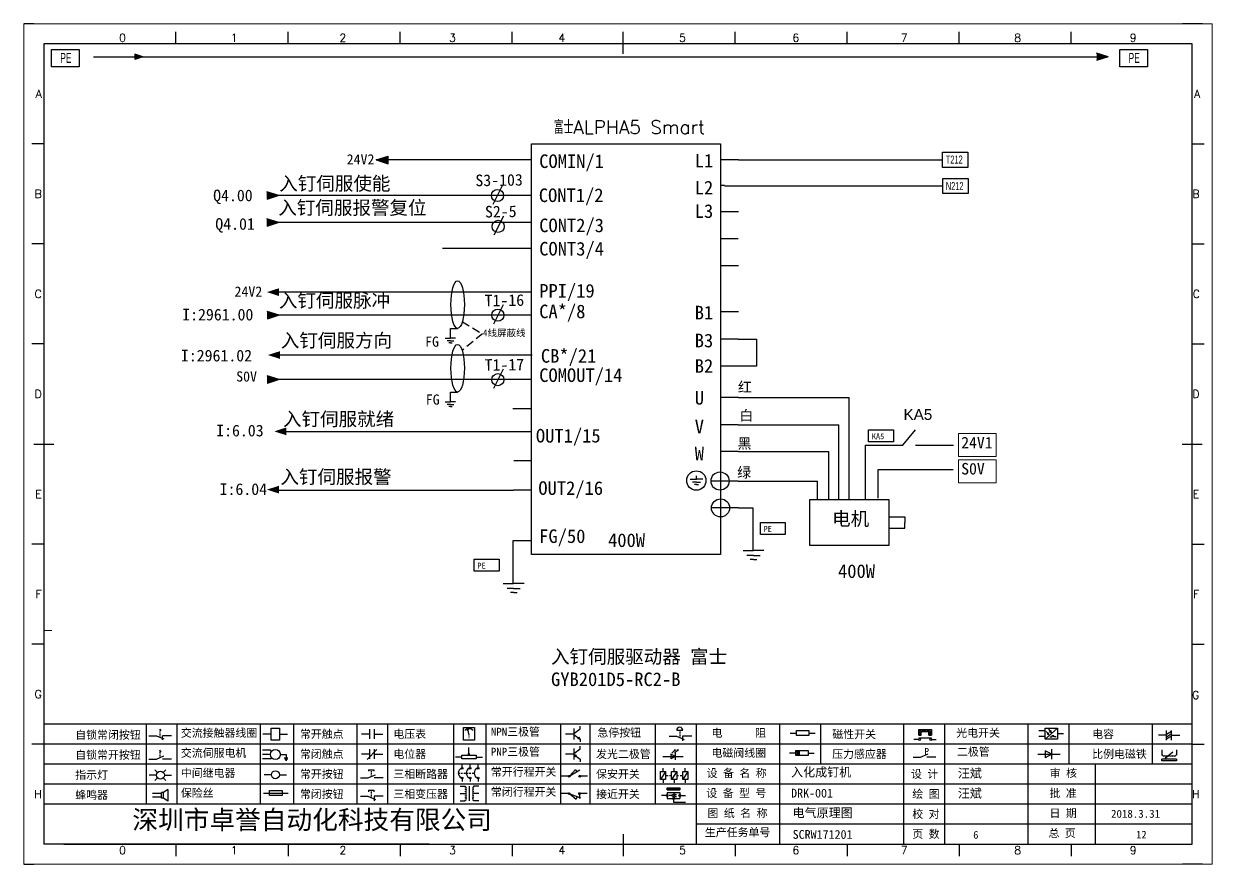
# Model space of a CAD drawing. Header units: millimetres. Extents: x 175 to 4940, y -2082 to 1907.
# Drawn here: x 551 to 848, y 397.3 to 607.3 of the extents above; entities that cross this region are included whole.
import ezdxf
from ezdxf.enums import TextEntityAlignment as Align
from ezdxf.lldxf.tags import DXFTag

# ---------------------------------------------------------------- set-up
doc = ezdxf.new("R2010")
doc.units = ezdxf.units.MM
doc.linetypes.add('ACISOWELD', pattern=[3, 2, -1])
for name, color, linetype in [('AE_BOR', 1, 'Continuous'), ('MISC', 2, 'Continuous'), ('SYMS', 7, 'Continuous')]:
    doc.layers.add(name, color=color, linetype=linetype)
doc.styles.get("Standard").update_dxf_attribs({"font": ''})
doc.styles.add('WD', font='romans.shx', dxfattribs={"width": 0.8, "bigfont": 'gbcbig.shx'})
doc.styles.add('工程字', font='')
doc.styles.add('样式 0', font='')
doc.styles.add('样式 8', font='arial.ttf', dxfattribs={"width": 0.6, "height": 2.5})
doc.styles.add('汉字', font='')
doc.styles.get('Standard').set_extended_font_data('SimSun')
doc.styles.get('工程字').set_extended_font_data('SimSun')
doc.styles.get('样式 0').set_extended_font_data('KaiTi_GB2312')
doc.styles.get('汉字').set_extended_font_data('新宋体')
tags = doc.linetypes.add('HIDDEN2', pattern=[4.7625, 3.175, -1.5875]).pattern_tags.tags
tags[6:7] = [DXFTag(74, 4), DXFTag(75, 0), DXFTag(340, '0'), DXFTag(46, 1.0), DXFTag(50, 0.0), DXFTag(44, 0.0), DXFTag(45, 0.0)]
tags[4:5] = [DXFTag(74, 4), DXFTag(75, 0), DXFTag(340, '0'), DXFTag(46, 1.0), DXFTag(50, 0.0), DXFTag(44, 0.0), DXFTag(45, 0.0)]

# ---------------------------------------------------------------- blocks, each defined once
blk = doc.blocks.new('磁性开关')
at = {"linetype": 'ByBlock'}
h = blk.add_hatch(dxfattribs=at)
h.set_pattern_fill('ANSI31', color=256, scale=0.1, style=0)
h.paths.add_polyline_path([(-1910.88, -776.69), (-1910.88, -775.29), (-1907.69, -775.29), (-1907.69, -776.69), (-1908.31, -776.69), (-1908.31, -775.79), (-1910.25, -775.79), (-1910.25, -776.69)])
for p, q in [((-1910.91, -777.81), (-1912.09, -777.81)), ((-1910.88, -776.69), (-1910.88, -775.29)), ((-1910.88, -775.29), (-1907.69, -775.29)), ((-1910.88, -776.69), (-1910.25, -776.69)), ((-1910.88, -777.39), (-1907.69, -777.39)), ((-1910.25, -776.69), (-1910.25, -775.79)), ((-1910.25, -775.79), (-1908.31, -775.79)), ((-1908.31, -776.69), (-1908.31, -775.79)), ((-1908.31, -776.69), (-1907.69, -776.69)), ((-1907.69, -775.29), (-1907.69, -776.69)), ((-1907.66, -777.81), (-1906.48, -777.81))]:
    blk.add_line(p, q, dxfattribs=at)
for centre in [(-1910.68, -777.81), (-1907.88, -777.81)]:
    blk.add_circle(centre, 0.225, dxfattribs=at)
blk = doc.blocks.new('*U4')
at = {"linetype": 'ByBlock'}
for p, q in [((-1909.23, -780.45), (-1909.23, -780.67)), ((-1909.23, -780.45), (-1908.92, -780.84)), ((-1909.23, -780.84), (-1909.23, -781.05)), ((-1911.92, -782.07), (-1910.06, -782.07)), ((-1910.06, -782.07), (-1908.18, -782.88)), ((-1909.23, -781.23), (-1909.23, -781.44)), ((-1909.23, -781.61), (-1909.23, -781.83)), ((-1909.23, -782), (-1909.23, -782.21)), ((-1909.23, -782.38), (-1909.23, -782.43)), ((-1908.52, -783.07), (-1908.52, -782.07)), ((-1906.25, -782.07), (-1908.52, -782.07))]:
    blk.add_line(p, q, dxfattribs=at)
blk = doc.blocks.new('*U6')
at = {"linetype": 'ByBlock'}
for p, q in [((-1911.92, -792.89), (-1910.06, -792.89)), ((-1910.06, -792.89), (-1908.18, -792.08)), ((-1908.88, -791.17), (-1909.23, -790.71)), ((-1909.23, -790.71), (-1909.23, -790.92)), ((-1909.23, -791.09), (-1909.23, -791.31)), ((-1909.23, -791.48), (-1909.23, -791.69)), ((-1909.23, -791.86), (-1909.23, -792.08)), ((-1909.23, -792.25), (-1909.23, -792.47)), ((-1906.25, -792.89), (-1908.52, -792.89))]:
    blk.add_line(p, q, dxfattribs=at)
blk = doc.blocks.new('蜂鸣器')
at = {"linetype": 'ByBlock'}
for p, q in [((-1907.17, -795.53), (-1908.25, -796.26)), ((-1907.17, -795.53), (-1907.17, -798.41)), ((-1908.8, -796.48), (-1911.01, -796.48)), ((-1908.8, -797.46), (-1911.01, -797.46)), ((-1908.25, -796.26), (-1908.8, -796.26)), ((-1908.8, -797.68), (-1908.8, -796.26)), ((-1908.25, -797.68), (-1908.8, -797.68)), ((-1908.25, -797.68), (-1908.25, -796.26)), ((-1907.17, -798.41), (-1908.25, -797.68))]:
    blk.add_line(p, q, dxfattribs=at)
blk = doc.blocks.new('指示灯')
at = {"linetype": 'ByBlock'}
for p, q in [((-1854.25, -776.92), (-1856.06, -776.92)), ((-1854.62, -775.59), (-1853.97, -776.23)), ((-1854.62, -778.25), (-1853.97, -777.61)), ((-1851.9, -775.59), (-1852.54, -776.23)), ((-1851.9, -778.25), (-1852.54, -777.61)), ((-1852.26, -776.92), (-1850.45, -776.92))]:
    blk.add_line(p, q, dxfattribs=at)
blk.add_circle((-1853.26, -776.92), 0.992, dxfattribs=at)
blk = doc.blocks.new('光电开关')
at = {"linetype": 'ByBlock'}
h = blk.add_hatch(dxfattribs=at)
h.set_pattern_fill('ANSI31', color=256, scale=0.01, style=0)
h.set_pattern_definition([(45, (0.172267, 0), (-0.0224506403, 0.0224506403), [])])
h.paths.add_polyline_path([(-1882.44, -776.34), (-1882.5, -775.91), (-1882.68, -776.07)])
h.paths.add_polyline_path([(-1882.86, -776.23), (-1882.44, -776.34), (-1882.68, -776.07)])
h.paths.add_polyline_path([(-1883.05, -776.88), (-1883.11, -776.45), (-1883.29, -776.61)])
h.paths.add_polyline_path([(-1883.47, -776.77), (-1883.05, -776.88), (-1883.29, -776.61)])
for p, q in [((-1884.01, -775.96), (-1885.56, -775.96)), ((-1884.01, -777.39), (-1885.56, -777.39)), ((-1880.91, -775.3), (-1884.01, -778.05)), ((-1883.75, -776.09), (-1883.05, -776.88)), ((-1883.11, -776.45), (-1883.47, -776.77)), ((-1883.05, -776.88), (-1883.47, -776.77)), ((-1883.14, -775.55), (-1882.44, -776.34)), ((-1883.05, -776.88), (-1883.11, -776.45)), ((-1882.5, -775.91), (-1882.86, -776.23)), ((-1882.44, -776.34), (-1882.86, -776.23)), ((-1882.78, -777.47), (-1882.23, -777.47)), ((-1882.44, -776.34), (-1882.5, -775.91)), ((-1882.23, -777.47), (-1882.23, -777.14)), ((-1882.23, -777.14), (-1881.78, -777.14)), ((-1881.78, -777.47), (-1881.78, -777.14)), ((-1881.23, -777.47), (-1881.78, -777.47)), ((-1879.37, -776.67), (-1880.91, -776.67))]:
    blk.add_line(p, q, dxfattribs=at)
blk.add_lwpolyline([(-1884.01, -775.3), (-1880.91, -775.3), (-1880.91, -778.05), (-1884.01, -778.05)], close=True, dxfattribs=at)
blk = doc.blocks.new('交流接触器线圈')
at = {"linetype": 'ByBlock'}
for p, q in [((-1880.82, -781.77), (-1882.87, -781.77)), ((-1878.72, -781.77), (-1876.67, -781.77))]:
    blk.add_line(p, q, dxfattribs=at)
blk.add_lwpolyline([(-1880.82, -780.28), (-1878.72, -780.28), (-1878.72, -783.26), (-1880.82, -783.26)], close=True, dxfattribs=at)
blk = doc.blocks.new('交流伺服电机')
at = {"linetype": 'ByBlock'}
for p, q in [((-1880.97, -785.75), (-1882.94, -785.75)), ((-1880.97, -786.85), (-1882.94, -786.85)), ((-1880.97, -785.75), (-1880.65, -786.03)), ((-1878.49, -786.85), (-1877.07, -786.85)), ((-1877.07, -786.85), (-1877.07, -787.72)), ((-1880.97, -787.94), (-1882.94, -787.94)), ((-1880.97, -787.94), (-1880.65, -787.67)), ((-1877.54, -787.72), (-1876.59, -787.72)), ((-1877.38, -788.01), (-1876.75, -788.01)), ((-1877.23, -788.29), (-1876.9, -788.29))]:
    blk.add_line(p, q, dxfattribs=at)
blk.add_circle((-1879.73, -786.85), 1.24, dxfattribs=at)
blk = doc.blocks.new('中间继电器')
at = {"linetype": 'ByBlock'}
for p, q in [((-1880.72, -791.92), (-1882.54, -791.92)), ((-1878.74, -791.92), (-1876.92, -791.92))]:
    blk.add_line(p, q, dxfattribs=at)
blk.add_circle((-1879.73, -791.92), 0.992, dxfattribs=at)
blk = doc.blocks.new('保险丝')
at = {"linetype": 'ByBlock'}
blk.add_line((-1882.72, -796.49), (-1876.55, -796.49), dxfattribs=at)
blk.add_lwpolyline([(-1881.2, -795.86), (-1878.06, -795.86), (-1878.06, -797.12), (-1881.2, -797.12)], close=True, dxfattribs=at)
blk = doc.blocks.new('常开按钮')
at = {"linetype": 'ByBlock'}
for p, q in [((-1910.06, -787.73), (-1908.18, -786.93)), ((-1909.9, -785.68), (-1908.56, -785.68)), ((-1909.9, -785.68), (-1909.9, -786.07)), ((-1909.23, -785.68), (-1909.23, -785.89)), ((-1909.23, -786.06), (-1909.23, -786.28)), ((-1909.23, -786.45), (-1909.23, -786.67)), ((-1909.23, -786.84), (-1909.23, -787.05)), ((-1908.56, -785.68), (-1908.56, -786.07)), ((-1911.92, -787.73), (-1910.06, -787.73)), ((-1909.23, -787.22), (-1909.23, -787.38)), ((-1906.25, -787.73), (-1908.52, -787.73))]:
    blk.add_line(p, q, dxfattribs=at)
blk = doc.blocks.new('常开触点')
at = {"linetype": 'ByBlock'}
for p, q in [((-1853.82, -782.99), (-1853.82, -780.56)), ((-1852.6, -782.99), (-1852.6, -780.56)), ((-1853.82, -781.77), (-1855.88, -781.77)), ((-1852.6, -781.77), (-1850.55, -781.77))]:
    blk.add_line(p, q, dxfattribs=at)
blk = doc.blocks.new('常闭触点')
at = {"linetype": 'ByBlock'}
for p, q in [((-1853.82, -786.77), (-1855.88, -786.77)), ((-1852.01, -785.66), (-1854.43, -788.1)), ((-1853.82, -787.99), (-1853.82, -785.56)), ((-1852.6, -787.99), (-1852.6, -785.56)), ((-1852.6, -786.77), (-1850.55, -786.77))]:
    blk.add_line(p, q, dxfattribs=at)
blk = doc.blocks.new('常闭按钮')
at = {"linetype": 'ByBlock'}
for p, q in [((-1856.13, -792.28), (-1854.28, -792.28)), ((-1854.28, -792.28), (-1852.4, -793.09)), ((-1854.11, -790.83), (-1852.77, -790.83)), ((-1854.11, -790.83), (-1854.11, -791.22)), ((-1853.44, -790.83), (-1853.44, -791.04)), ((-1853.44, -791.21), (-1853.44, -791.43)), ((-1853.44, -791.6), (-1853.44, -791.82)), ((-1853.44, -791.99), (-1853.44, -792.2)), ((-1853.44, -792.37), (-1853.44, -792.53)), ((-1852.77, -790.83), (-1852.77, -791.22)), ((-1850.47, -792.28), (-1852.73, -792.28)), ((-1852.73, -792.28), (-1852.73, -793.43))]:
    blk.add_line(p, q, dxfattribs=at)
blk = doc.blocks.new('电磁阀线圈')
at = {"linetype": 'ByBlock'}
for p, q in [((-1854.61, -795.92), (-1853.75, -797.16)), ((-1853.75, -795.92), (-1854.61, -797.16)), ((-1853.75, -795.92), (-1853.75, -797.16)), ((-1854.61, -796.54), (-1856.17, -796.54)), ((-1851.53, -796.54), (-1849.97, -796.54))]:
    blk.add_line(p, q, dxfattribs=at)
blk.add_lwpolyline([(-1854.61, -795.92), (-1851.53, -795.92), (-1851.53, -797.16), (-1854.61, -797.16)], close=True, dxfattribs=at)
blk = doc.blocks.new('电压表')
at = {"linetype": 'ByBlock'}
for p, q in [((-1814.84, -780.75), (-1814.91, -781.13)), ((-1814.6, -781.05), (-1814.91, -781.13)), ((-1814.84, -780.75), (-1814.46, -782.26)), ((-1814.84, -780.75), (-1814.6, -781.05))]:
    blk.add_line(p, q, dxfattribs=at)
blk.add_lwpolyline([(-1815.84, -780.34), (-1813.07, -780.34), (-1813.07, -783.49), (-1815.84, -783.49)], close=True, dxfattribs=at)
blk.add_arc((-1814.46, -782.26), 1.56, 46.8313, 133.1687, dxfattribs=at)
at = {"linetype": 'ByBlock', "insert": (-1814.7, -782.39), "char_height": 0.75, "width": 0.6768, "attachment_point": 1}
blk.add_mtext('V', dxfattribs=at)
blk = doc.blocks.new('电位器')
at = {"linetype": 'ByBlock'}
for p, q in [((-1814.45, -787.3), (-1814.62, -786.96)), ((-1814.62, -786.96), (-1814.27, -786.96)), ((-1814.45, -787.3), (-1814.45, -785.39)), ((-1814.45, -787.3), (-1814.27, -786.96)), ((-1816.21, -787.75), (-1817.79, -787.75)), ((-1812.68, -787.75), (-1811.1, -787.75))]:
    blk.add_line(p, q, dxfattribs=at)
blk.add_lwpolyline([(-1816.21, -787.3), (-1812.68, -787.3), (-1812.68, -788.2), (-1816.21, -788.2)], close=True, dxfattribs=at)
blk = doc.blocks.new('三相断路器')
at = {"linetype": 'ByBlock'}
for p, q in [((-1816.17, -790.33), (-1816.17, -789.7)), ((-1814.17, -790.33), (-1814.17, -789.7)), ((-1812.18, -790.33), (-1812.18, -789.7)), ((-1817.14, -791.74), (-1816.72, -791.74)), ((-1816.45, -791.74), (-1816.03, -791.74)), ((-1815.76, -791.74), (-1815.34, -791.74)), ((-1815.07, -791.74), (-1814.65, -791.74)), ((-1814.38, -791.74), (-1813.96, -791.74)), ((-1813.69, -791.74), (-1813.27, -791.74)), ((-1816.17, -793.19), (-1816.17, -793.83)), ((-1814.17, -793.19), (-1814.17, -793.83)), ((-1812.18, -793.19), (-1812.18, -793.83))]:
    blk.add_line(p, q, dxfattribs=at)
for centre in [(-1816.17, -790.55), (-1816.17, -792.98), (-1814.17, -790.55), (-1814.17, -792.98), (-1812.18, -790.55), (-1812.18, -792.98)]:
    blk.add_circle(centre, 0.219, dxfattribs=at)
for centre in [(-1815.81, -791.74), (-1813.82, -791.74), (-1811.83, -791.74)]:
    blk.add_arc(centre, 1.32, 115.5791, 244.4209, dxfattribs=at)
blk = doc.blocks.new('三相变压器')
at = {"linetype": 'ByBlock'}
for p, q in [((-1816.69, -795.03), (-1815.37, -795.03)), ((-1815.37, -795.03), (-1815.37, -795.24)), ((-1814.34, -798.7), (-1814.34, -795.04)), ((-1812, -795.03), (-1813.32, -795.03)), ((-1813.32, -795.03), (-1813.32, -795.24)), ((-1816.69, -796.87), (-1815.37, -796.87)), ((-1816.69, -798.71), (-1815.37, -798.71)), ((-1815.37, -798.71), (-1815.37, -798.5)), ((-1812, -796.87), (-1813.32, -796.87)), ((-1813.32, -798.71), (-1813.32, -798.5)), ((-1812, -798.71), (-1813.32, -798.71))]:
    blk.add_line(p, q, dxfattribs=at)
for centre, start, end in [((-1815.37, -795.51), 270, 90), ((-1815.37, -796.06), 270, 90), ((-1813.32, -795.51), 90, 270), ((-1813.32, -796.06), 90, 270), ((-1815.37, -796.6), 270, 90), ((-1815.37, -797.14), 270, 90), ((-1815.37, -797.68), 270, 90), ((-1815.37, -798.23), 270, 90), ((-1813.32, -796.6), 90, 270), ((-1813.32, -797.14), 90, 270), ((-1813.32, -797.68), 90, 270), ((-1813.32, -798.23), 90, 270)]:
    blk.add_arc(centre, 0.271, start, end, dxfattribs=at)
blk = doc.blocks.new('压力感应器')
at = {"linetype": 'ByBlock'}
for p, q in [((-1817.44, -777.73), (-1815.59, -777.73)), ((-1815.59, -777.73), (-1813.71, -776.93)), ((-1811.78, -777.73), (-1814.05, -777.73))]:
    blk.add_line(p, q, dxfattribs=at)
at = {"linetype": 'ByBlock', "insert": (-1814.65, -775.48), "char_height": 1.68, "width": 1.2242, "attachment_point": 1}
blk.add_mtext('{\\fNSimSun|b0|i0|c134|p49;P}', dxfattribs=at)
blk = doc.blocks.new('二极管')
at = {"linetype": 'ByBlock'}
for p, q in [((-1787.52, -776.77), (-1781.92, -776.77)), ((-1783.97, -776.77), (-1785.69, -775.9)), ((-1785.69, -775.9), (-1785.69, -777.65)), ((-1783.97, -776.77), (-1785.69, -777.65)), ((-1783.97, -777.99), (-1783.97, -775.56))]:
    blk.add_line(p, q, dxfattribs=at)
blk = doc.blocks.new('NPN三极管')
at = {"linetype": 'ByBlock'}
for p, q in [((-1785.73, -780.61), (-1785.73, -783.32)), ((-1785.73, -781.82), (-1784.15, -780.66)), ((-1784.15, -780.66), (-1784.15, -779.98)), ((-1785.73, -781.97), (-1787.81, -781.97)), ((-1785.73, -782.11), (-1784.15, -783.27)), ((-1784.41, -782.73), (-1784.74, -783.18)), ((-1784.15, -783.27), (-1784.74, -783.18)), ((-1784.15, -783.27), (-1784.41, -782.73)), ((-1784.15, -783.27), (-1784.15, -783.96))]:
    blk.add_line(p, q, dxfattribs=at)
blk = doc.blocks.new('PNP三极管')
at = {"linetype": 'ByBlock'}
for p, q in [((-1784.9, -786.74), (-1786.98, -786.74)), ((-1784.9, -785.38), (-1784.9, -788.09)), ((-1784.9, -786.59), (-1783.32, -785.43)), ((-1784.9, -786.88), (-1783.32, -788.04)), ((-1784.9, -786.88), (-1784.31, -786.97)), ((-1784.9, -786.88), (-1784.64, -787.42)), ((-1784.31, -786.97), (-1784.64, -787.42)), ((-1783.32, -785.43), (-1783.32, -784.75)), ((-1783.32, -788.04), (-1783.32, -788.73))]:
    blk.add_line(p, q, dxfattribs=at)
blk = doc.blocks.new('常开行程开关')
at = {"linetype": 'ByBlock'}
for p, q in [((-1786.29, -792.3), (-1788.01, -792.3)), ((-1785.89, -792.17), (-1784.52, -790.62)), ((-1785.89, -792.17), (-1783.43, -790.72)), ((-1784.52, -790.62), (-1784.19, -791.17)), ((-1781.48, -792.3), (-1783.21, -792.3))]:
    blk.add_line(p, q, dxfattribs=at)
for centre in [(-1786.07, -792.3), (-1783.42, -792.3)]:
    blk.add_circle(centre, 0.219, dxfattribs=at)
blk = doc.blocks.new('常闭行程开关')
at = {"linetype": 'ByBlock'}
for p, q in [((-1786.34, -796.62), (-1788.07, -796.62)), ((-1785.93, -796.72), (-1783.25, -797.7)), ((-1785.93, -796.72), (-1784.3, -798)), ((-1784.3, -798), (-1784.08, -797.4)), ((-1783.48, -796.84), (-1783.48, -797.85)), ((-1781.54, -796.62), (-1783.26, -796.62))]:
    blk.add_line(p, q, dxfattribs=at)
for centre in [(-1786.12, -796.62), (-1783.48, -796.62)]:
    blk.add_circle(centre, 0.219, dxfattribs=at)
blk = doc.blocks.new('电容')
at = {"linetype": 'ByBlock'}
for p, q in [((-1756.08, -782.99), (-1756.08, -780.56)), ((-1754.86, -780.79), (-1756.08, -781.55)), ((-1754.86, -782.99), (-1754.86, -780.56)), ((-1756.08, -781.77), (-1758.13, -781.77)), ((-1754.86, -781.44), (-1756.08, -782.2)), ((-1754.86, -781.99), (-1756.08, -782.75)), ((-1754.86, -781.77), (-1752.81, -781.77))]:
    blk.add_line(p, q, dxfattribs=at)
blk = doc.blocks.new('发光二极管')
at = {"linetype": 'ByBlock'}
for p, q in [((-1758.01, -786.77), (-1752.89, -786.77)), ((-1754.84, -786.77), (-1756.04, -786.16)), ((-1756.04, -786.16), (-1756.04, -787.39)), ((-1754.84, -786.77), (-1756.04, -787.39)), ((-1755.78, -785.92), (-1754.89, -785.14)), ((-1754.89, -785.14), (-1755.2, -785.22)), ((-1755.2, -785.22), (-1755.01, -785.43)), ((-1755.08, -785.92), (-1754.18, -785.14)), ((-1754.89, -785.14), (-1755.01, -785.43)), ((-1754.84, -787.63), (-1754.84, -785.92)), ((-1754.18, -785.14), (-1754.49, -785.22)), ((-1754.49, -785.22), (-1754.31, -785.43)), ((-1754.18, -785.14), (-1754.31, -785.43))]:
    blk.add_line(p, q, dxfattribs=at)
blk = doc.blocks.new('比例电磁阀')
at = {"linetype": 'ByBlock'}
for p, q in [((-1757.26, -775.38), (-1757.26, -776.71)), ((-1757.26, -776.71), (-1757.05, -776.71)), ((-1753.6, -777.73), (-1757.25, -777.73)), ((-1757.25, -778.13), (-1757.25, -777.73)), ((-1753.6, -778.13), (-1757.25, -778.13)), ((-1754.5, -775.98), (-1756.35, -777.44)), ((-1756.35, -777.44), (-1756.25, -777.25)), ((-1756.35, -777.44), (-1756.15, -777.38)), ((-1756.15, -777.38), (-1756.25, -777.25)), ((-1753.58, -776.71), (-1753.8, -776.71)), ((-1753.6, -777.73), (-1753.6, -778.13)), ((-1753.58, -775.38), (-1753.58, -776.71))]:
    blk.add_line(p, q, dxfattribs=at)
for centre in [(-1756.78, -776.71), (-1756.24, -776.71), (-1755.7, -776.71), (-1755.15, -776.71), (-1754.61, -776.71), (-1754.07, -776.71)]:
    blk.add_arc(centre, 0.271, 180, 0, dxfattribs=at)
blk = doc.blocks.new('保安开关')
at = {"linetype": 'ByBlock'}
for p, q in [((-1757.96, -790.79), (-1757.96, -789.97)), ((-1755.17, -790.79), (-1755.17, -789.97)), ((-1752.39, -790.79), (-1752.39, -789.97)), ((-1757.33, -790.79), (-1758.6, -792.81)), ((-1757.96, -792.81), (-1757.96, -793.62)), ((-1757.33, -791.8), (-1756.72, -791.8)), ((-1756.35, -791.8), (-1755.89, -791.8)), ((-1754.54, -790.79), (-1755.81, -792.81)), ((-1755.17, -792.81), (-1755.17, -793.62)), ((-1754.52, -791.8), (-1754.06, -791.8)), ((-1753.69, -791.8), (-1753.08, -791.8)), ((-1751.75, -790.79), (-1753.02, -792.81)), ((-1752.39, -792.81), (-1752.39, -793.62))]:
    blk.add_line(p, q, dxfattribs=at)
for points in [[(-1758.6, -790.79), (-1757.33, -790.79), (-1757.33, -792.81), (-1758.6, -792.81)], [(-1755.81, -790.79), (-1754.54, -790.79), (-1754.54, -792.81), (-1755.81, -792.81)], [(-1753.02, -790.79), (-1751.75, -790.79), (-1751.75, -792.81), (-1753.02, -792.81)]]:
    blk.add_lwpolyline(points, close=True, dxfattribs=at)
blk = doc.blocks.new('接近开关')
at = {"linetype": 'ByBlock'}
h = blk.add_hatch(dxfattribs=at)
h.set_pattern_fill('ANSI31', color=256, scale=0.01, style=0)
h.set_pattern_definition([(45, (-89.131516, -30.795668), (-0.0224506403, 0.0224506403), [])])
h.paths.add_polyline_path([(-1516.96, -1123.35), (-1516.96, -1122.85), (-1513.76, -1122.85), (-1513.76, -1123.35)])
for p, q in [((-1517.18, -1124.71), (-1518.36, -1124.71)), ((-1516.96, -1123.35), (-1516.96, -1122.85)), ((-1516.96, -1122.85), (-1513.76, -1122.85)), ((-1516.96, -1123.35), (-1513.76, -1123.35)), ((-1516.96, -1123.95), (-1513.76, -1123.95)), ((-1516.96, -1123.95), (-1516.96, -1125.47)), ((-1516.96, -1125.47), (-1513.76, -1125.47)), ((-1515.91, -1124.71), (-1516.45, -1124.71)), ((-1515.11, -1124.31), (-1515.91, -1124.71)), ((-1515.11, -1125.11), (-1515.91, -1124.71)), ((-1515.33, -1124.53), (-1515.17, -1124.53)), ((-1515.33, -1124.88), (-1515.17, -1124.88)), ((-1515.25, -1124.45), (-1515.25, -1124.61)), ((-1515.11, -1124.31), (-1515.11, -1125.11)), ((-1515.11, -1124.48), (-1514.58, -1124.48)), ((-1515.11, -1124.94), (-1514.58, -1124.94)), ((-1513.76, -1122.85), (-1513.76, -1123.35)), ((-1513.76, -1123.95), (-1513.76, -1125.47)), ((-1513.54, -1124.71), (-1512.36, -1124.71)), ((-1515.36, -1125.69), (-1515.36, -1126.36)), ((-1515.36, -1126.36), (-1512.36, -1126.36))]:
    blk.add_line(p, q, dxfattribs=at)
for centre in [(-1516.96, -1124.71), (-1515.36, -1125.47), (-1513.76, -1124.71)]:
    blk.add_circle(centre, 0.225, dxfattribs=at)
blk = doc.blocks.new('电阻')
at = {"linetype": 'ByBlock'}
for p, q in [((-3.09, 0), (-1.57, 0)), ((1.57, 0), (3.09, 0))]:
    blk.add_line(p, q, dxfattribs=at)
blk.add_lwpolyline([(-1.57, 0.63), (1.57, 0.63), (1.57, -0.63), (-1.57, -0.63)], close=True, dxfattribs=at)
blk = doc.blocks.new('急停按钮')
at = {"linetype": 'ByBlock'}
for p, q in [((-1.86, 0), (0, 0)), ((0, 0), (1.88, -0.81)), ((0.06, 1.45), (1.61, 1.45)), ((0.83, 1.45), (0.83, 1.24)), ((0.83, 1.07), (0.83, 0.85)), ((0.83, 0.68), (0.83, 0.47)), ((0.83, 0.29), (0.83, 0.08)), ((3.81, 0), (1.54, 0)), ((1.54, 0), (1.54, -1.15)), ((0.83, -0.09), (0.83, -0.24))]:
    blk.add_line(p, q, dxfattribs=at)
blk.add_arc((0.83, 1.45), 0.774, 0, 180)
blk = doc.blocks.new('节点')
at = {"color": 1}
blk.add_line((5159.2, 79.1), (5149.7, 60.2), dxfattribs=at)
blk.add_circle((5154.1, 68.9), 5.98, dxfattribs=at)

msp = doc.modelspace()

# ---------------------------------------------------------------- hatches: boundary and pattern name
for points in [[(639.081, 573.304), (642.084, 574.267), (642.084, 572.342)], [(614.719, 564.384), (611.715, 563.421), (611.715, 565.346)], [(614.719, 557.615), (611.715, 556.652), (611.715, 558.578)], [(611.755, 540.253), (614.758, 541.216), (614.758, 539.291)], [(614.815, 534.486), (611.812, 533.523), (611.812, 535.448)], [(612, 524.536), (615.003, 525.499), (615.003, 523.573)], [(614.815, 518.381), (611.812, 517.419), (611.812, 519.344)], [(613.576, 505.46), (616.58, 506.422), (616.58, 504.497)], [(611.755, 490.902), (614.758, 491.865), (614.758, 489.94)]]:
    msp.add_hatch(color=256).paths.add_polyline_path(points)
at = {"layer": 'MISC'}
for points in [[(822.024, 599.058), (819.106, 599.993), (819.106, 598.123)], [(580.789, 599.056), (578.746, 599.711), (578.746, 598.402)]]:
    msp.add_hatch(color=256, dxfattribs=at).paths.add_polyline_path(points)

# ---------------------------------------------------------------- linework, layer by layer
for p, q in [((843.001, 602.306), (556.001, 602.306)), ((556.001, 602.306), (556.001, 402.306)), ((843.001, 402.306), (843.001, 602.306)), ((639.081, 573.304), (642.084, 574.267)), ((656.067, 573.304), (639.081, 573.304)), ((639.081, 573.304), (642.084, 572.342)), ((642.084, 572.342), (642.084, 574.267)), ((673.355, 573.304), (656.067, 573.304)), ((677.861, 573.304), (673.355, 573.304)), ((677.861, 573.304), (673.355, 573.304)), ((677.861, 573.304), (673.355, 573.304)), ((677.861, 573.304), (673.355, 573.304)), ((677.861, 573.304), (673.355, 573.304)), ((677.861, 573.304), (673.355, 573.304)), ((677.861, 573.304), (673.355, 573.304)), ((677.861, 573.304), (673.355, 573.304)), ((677.861, 573.304), (673.355, 573.304)), ((677.861, 573.304), (673.355, 573.304)), ((729.626, 573.304), (725.119, 573.304)), ((729.626, 573.304), (725.119, 573.304)), ((729.626, 573.304), (725.119, 573.304)), ((729.626, 573.304), (725.119, 573.304)), ((729.626, 573.304), (725.119, 573.304)), ((729.626, 573.304), (725.119, 573.304)), ((729.626, 573.304), (725.119, 573.304)), ((729.626, 573.304), (725.119, 573.304)), ((729.626, 573.304), (725.119, 573.304)), ((729.626, 573.304), (725.119, 573.304)), ((764.552, 573.304), (780.549, 573.304)), ((614.719, 564.384), (611.715, 565.346)), ((614.719, 564.384), (611.715, 563.421)), ((618.956, 564.384), (614.719, 564.384)), ((669.368, 564.384), (618.956, 564.384)), ((677.861, 564.384), (669.368, 564.384)), ((673.258, 564.384), (669.368, 564.384)), ((726.1, 566.86), (725.082, 566.86)), ((614.719, 557.615), (611.715, 558.578)), ((729.584, 560.345), (725.077, 560.345)), ((614.719, 557.615), (611.715, 556.652)), ((677.861, 557.615), (673.355, 557.615)), ((729.508, 553.546), (725.001, 553.546)), ((673.191, 551.132), (655.623, 551.132)), ((677.697, 551.132), (673.191, 551.132)), ((729.626, 546.826), (725.119, 546.826)), ((643.498, 540.253), (614.758, 540.253)), ((673.355, 540.253), (643.498, 540.253)), ((677.815, 540.253), (673.308, 540.253)), ((614.815, 534.486), (611.812, 535.448)), ((729.584, 535.313), (725.077, 535.313)), ((614.815, 534.486), (611.812, 533.523)), ((619.053, 534.486), (614.815, 534.486)), ((669.465, 534.486), (619.053, 534.486)), ((673.355, 534.486), (668.371, 534.486)), ((673.355, 534.486), (669.465, 534.486)), ((677.861, 534.486), (673.355, 534.486)), ((656.322, 528.71), (657.62, 528.72)), ((658.918, 528.71), (657.62, 528.72)), ((657.62, 528.088), (656.804, 528.088)), ((657.634, 527.585), (657.218, 527.585)), ((657.62, 528.088), (658.435, 528.088)), ((657.634, 527.585), (658.05, 527.585)), ((729.508, 528.514), (725.001, 528.514)), ((729.508, 528.514), (734.131, 528.514)), ((734.131, 528.514), (734.131, 521.794)), ((643.743, 524.536), (615.003, 524.536)), ((673.6, 524.536), (643.743, 524.536)), ((678.06, 524.536), (673.553, 524.536)), ((729.626, 521.794), (725.119, 521.794)), ((734.131, 521.794), (729.626, 521.794)), ((614.815, 518.381), (611.812, 519.344)), ((614.815, 518.381), (611.812, 517.419)), ((619.053, 518.381), (614.815, 518.381)), ((669.465, 518.381), (619.053, 518.381)), ((673.355, 518.381), (669.465, 518.381)), ((673.355, 518.381), (669.465, 518.381)), ((677.861, 518.381), (673.355, 518.381)), ((729.584, 513.921), (725.077, 513.921)), ((729.584, 513.921), (757.276, 513.921)), ((757.276, 488.426), (757.276, 513.921)), ((656.322, 512.819), (657.62, 512.829)), ((657.62, 512.196), (656.804, 512.196)), ((657.634, 511.693), (657.218, 511.693)), ((658.918, 512.819), (657.62, 512.829)), ((657.62, 512.196), (658.435, 512.196)), ((657.634, 511.693), (658.05, 511.693)), ((677.717, 511.084), (673.21, 511.084)), ((677.861, 505.316), (673.355, 505.316)), ((729.508, 507.122), (725.001, 507.122)), ((729.508, 507.122), (754.65, 507.122)), ((754.65, 488.429), (754.65, 507.122)), ((761.249, 502.056), (761.249, 488.426)), ((729.626, 500.403), (725.119, 500.403)), ((729.626, 500.403), (752.106, 500.403)), ((752.106, 500.403), (752.106, 488.429)), ((678.002, 498.116), (673.495, 498.116)), ((717.55, 493.528), (719.108, 493.54)), ((719.108, 493.54), (719.108, 494.342)), ((720.666, 493.528), (719.108, 493.54)), ((725.119, 493.056), (722.74, 493.056)), ((729.508, 493.056), (725.001, 493.056)), ((729.508, 493.056), (749.341, 492.981)), ((764.506, 488.74), (764.506, 495.975)), ((764.506, 495.975), (783.237, 495.975)), ((613.025, 490.759), (673.355, 490.759)), ((677.861, 490.759), (673.355, 490.759)), ((719.108, 492.781), (718.129, 492.781)), ((719.126, 492.177), (718.626, 492.177)), ((719.108, 492.781), (720.087, 492.781)), ((719.126, 492.177), (719.625, 492.177)), ((749.341, 488.481), (749.341, 492.981)), ((725.119, 486.337), (722.858, 486.337)), ((729.626, 486.337), (725.119, 486.337)), ((729.626, 486.337), (733.165, 486.337)), ((767.138, 484.077), (771.214, 484.077)), ((767.138, 481.296), (771.214, 481.296)), ((771.214, 484.077), (771.214, 482.686)), ((771.214, 481.296), (771.214, 482.686)), ((677.717, 478.107), (673.21, 478.107)), ((561.031, 402.306), (840.531, 402.306)), ((681.798, 402.306), (741.748, 402.306)), ((741.748, 402.306), (810.533, 402.306))]:
    msp.add_line(p, q)
at = {"color": 0, "lineweight": -2}
for p, q in [((729.626, 573.304), (749.488, 573.304)), ((729.744, 573.304), (757.655, 573.304)), ((757.655, 573.304), (764.552, 573.304)), ((726.1, 566.816), (764.836, 566.816)), ((764.836, 566.816), (780.4, 566.816)), ((673.355, 557.615), (614.719, 557.615)), ((673.355, 505.316), (614.847, 505.316)), ((770.666, 502.056), (773.856, 505.812)), ((761.249, 502.056), (770.666, 502.056)), ((773.856, 502.056), (783.313, 502.056)), ((581.58, 432.306), (581.58, 412.306)), ((589.257, 432.306), (589.257, 412.306)), ((610.047, 432.306), (610.047, 412.306)), ((618.4, 432.306), (618.4, 412.306)), ((634.255, 432.306), (634.255, 412.306)), ((641.904, 432.306), (641.904, 412.306)), ((658.396, 432.306), (658.396, 412.306)), ((666.498, 432.306), (666.498, 412.306)), ((685.117, 432.306), (685.117, 412.306)), ((692.476, 432.306), (692.476, 412.306)), ((708.787, 432.306), (708.787, 412.306)), ((719.024, 432.306), (719.024, 402.391)), ((739.835, 432.306), (739.835, 422.306)), ((750.073, 432.306), (750.073, 422.306)), ((770.883, 432.306), (770.883, 422.306)), ((781.121, 432.306), (781.121, 422.306)), ((801.931, 432.306), (801.931, 422.306)), ((812.169, 432.306), (812.169, 422.306)), ((832.979, 432.306), (832.979, 422.306)), ((739.835, 422.306), (739.835, 402.391)), ((770.883, 422.306), (770.883, 402.306)), ((781.121, 422.306), (781.121, 402.306)), ((801.931, 422.306), (801.931, 402.306)), ((818.784, 422.306), (818.784, 402.306))]:
    msp.add_line(p, q, dxfattribs=at)
at = {"linetype": 'ACISOWELD'}
for p, q in [((660.598, 532.86), (665.643, 529.819)), ((665.643, 529.819), (660.54, 525.678))]:
    msp.add_line(p, q, dxfattribs=at)
at = {"lineweight": -3}
for p, q in [((657.62, 528.72), (657.62, 531.181)), ((657.62, 531.181), (659.419, 531.181)), ((657.62, 512.829), (657.62, 515.289)), ((657.62, 515.289), (659.419, 515.289))]:
    msp.add_line(p, q, dxfattribs=at)
at = {"color": 0}
for p, q in [((733.165, 486.337), (733.165, 475.696)), ((673.21, 478.107), (673.21, 467.467)), ((730.77, 475.676), (733.367, 475.696)), ((735.963, 475.676), (733.367, 475.696)), ((733.367, 474.431), (731.735, 474.431)), ((733.396, 473.425), (732.564, 473.425)), ((733.367, 474.431), (734.998, 474.431)), ((733.396, 473.425), (734.228, 473.425)), ((670.815, 467.447), (673.412, 467.467)), ((676.008, 467.447), (673.412, 467.467)), ((673.412, 466.202), (671.78, 466.202)), ((673.441, 465.196), (672.609, 465.196)), ((673.412, 466.202), (675.043, 466.202)), ((673.441, 465.196), (674.273, 465.196))]:
    msp.add_line(p, q, dxfattribs=at)
at = {"lineweight": 9, "ltscale": 0.1}
for p, q in [((556.001, 455.735), (558, 455.735)), ((652.336, 402.306), (681.798, 402.306)), ((680.44, 402.306), (680.44, 402.306)), ((680.44, 402.306), (680.44, 402.306)), ((680.44, 402.306), (680.44, 402.306)), ((680.44, 402.306), (680.44, 402.306))]:
    msp.add_line(p, q, dxfattribs=at)
at = {"linetype": 'ByBlock'}
for p, q in [((843.001, 432.306), (556.001, 432.306)), ((843.001, 427.306), (556.001, 427.306)), ((843.001, 422.306), (556.001, 422.306)), ((843.001, 417.306), (556.001, 417.306)), ((843.001, 412.306), (556.001, 412.306)), ((843.001, 407.306), (719.024, 407.306))]:
    msp.add_line(p, q, dxfattribs=at)
at = {"color": 0, "ltscale": 2}
for p, q in [((843.001, 402.306), (843.001, 423.752)), ((652.336, 402.306), (556.001, 402.306)), ((810.533, 402.306), (840.531, 402.306)), ((810.533, 402.306), (843.001, 402.306))]:
    msp.add_line(p, q, dxfattribs=at)
at = {"color": 1, "lineweight": -3}
for points in [[(557.941, 600.873), (564.882, 600.873), (564.882, 596.521), (557.941, 596.521)], [(824.911, 600.873), (831.852, 600.873), (831.852, 596.521), (824.911, 596.521)]]:
    msp.add_lwpolyline(points, close=True, dxfattribs=at)
for points in [[(677.861, 577.297), (725.119, 577.297), (725.119, 474.708), (677.861, 474.693)], [(747.413, 488.426), (767.138, 488.426), (767.138, 476.947), (747.413, 476.947)]]:
    msp.add_lwpolyline(points, close=True)
at = {"color": 1, "lineweight": -2}
for points in [[(780.627, 575.215), (786.963, 575.215), (786.963, 571.417), (780.627, 571.417)], [(780.704, 568.66), (787.04, 568.66), (787.04, 564.862), (780.704, 564.862)], [(762.119, 505.805), (768.34, 505.805), (768.34, 502.815), (762.119, 502.815)], [(735.082, 482.663), (741.303, 482.663), (741.303, 479.673), (735.082, 479.673)], [(663.555, 473.49), (669.776, 473.49), (669.776, 470.501), (663.555, 470.501)]]:
    msp.add_lwpolyline(points, close=True, dxfattribs=at)
at = {"color": 1, "lineweight": 0}
for points in [[(784.616, 504.915), (793.976, 504.915), (793.976, 499.155), (784.616, 499.155)], [(784.616, 498.386), (793.976, 498.386), (793.976, 492.626), (784.616, 492.626)]]:
    msp.add_lwpolyline(points, close=True, dxfattribs=at)
for centre, radius in [((719.072, 493.176), 2.413), ((725.001, 493.056), 2.261), ((725.119, 486.337), 2.261)]:
    msp.add_circle(centre, radius)
at = {"linetype": 'HIDDEN2'}
for centre in [(659.419, 537.14), (659.419, 521.248)]:
    msp.add_ellipse(centre, major_axis=(0, -5.959), ratio=0.2823603, dxfattribs=at)
at = {"layer": 'AE_BOR', "lineweight": 30}
for p, q in [((553.531, 607.306), (550.998, 607.306)), ((845.531, 607.306), (840.531, 607.306)), ((550.998, 397.306), (553.531, 397.306)), ((845.531, 397.306), (840.531, 397.306))]:
    msp.add_line(p, q, dxfattribs=at)
at = {"layer": 'AE_BOR', "color": 1, "lineweight": 15}
for p, q in [((550.998, 607.306), (847.998, 607.306)), ((550.998, 397.306), (550.998, 607.306)), ((847.998, 607.306), (847.998, 397.306)), ((847.998, 397.306), (550.998, 397.306))]:
    msp.add_line(p, q, dxfattribs=at)
at = {"layer": 'AE_BOR'}
for p, q in [((589.031, 602.306), (589.031, 605.306)), ((617.031, 602.306), (617.031, 605.306)), ((645.031, 602.306), (645.031, 605.306)), ((673.031, 602.306), (673.031, 605.306)), ((700.781, 602.306), (700.781, 605.306)), ((728.781, 602.306), (728.781, 605.306)), ((756.781, 602.306), (756.781, 605.306)), ((784.781, 602.306), (784.781, 605.306)), ((812.781, 602.306), (812.781, 605.306)), ((556.001, 577.306), (553.001, 577.306)), ((843.001, 577.306), (846.001, 577.306)), ((556.001, 552.306), (553.001, 552.306)), ((843.001, 552.306), (846.001, 552.306)), ((556.001, 527.306), (553.001, 527.306)), ((843.001, 527.306), (846.001, 527.306)), ((556.001, 477.306), (553.001, 477.306)), ((843.001, 477.306), (846.001, 477.306)), ((556.001, 452.306), (553.001, 452.306)), ((843.001, 452.306), (846.001, 452.306)), ((556.001, 427.306), (553.001, 427.306)), ((843.001, 427.306), (846.001, 427.306)), ((589.031, 402.306), (589.031, 399.306)), ((617.031, 402.306), (617.031, 399.306)), ((645.031, 402.306), (645.031, 399.306)), ((673.031, 402.306), (673.031, 399.306)), ((700.781, 402.306), (700.781, 399.306)), ((728.781, 402.306), (728.781, 399.306)), ((756.781, 402.306), (756.781, 399.306)), ((784.781, 402.306), (784.781, 399.306)), ((812.781, 402.306), (812.781, 399.306))]:
    msp.add_line(p, q, dxfattribs=at)
at = {"layer": 'AE_BOR', "color": 2, "lineweight": 30}
for p, q in [((700.781, 599.806), (700.781, 604.806)), ((553.501, 502.306), (558.501, 502.306)), ((840.501, 502.306), (845.501, 502.306)), ((700.781, 404.806), (700.781, 399.806)), ((700.781, 402.306), (700.781, 399.806))]:
    msp.add_line(p, q, dxfattribs=at)
at = {"layer": 'MISC'}
for p, q in [((822.024, 599.058), (819.106, 599.993)), ((568.413, 599.058), (819.106, 599.058)), ((580.789, 599.056), (578.746, 599.711)), ((578.746, 599.711), (578.746, 598.402)), ((580.789, 599.056), (578.746, 598.402)), ((822.024, 599.058), (819.106, 598.123))]:
    msp.add_line(p, q, dxfattribs=at)

# ---------------------------------------------------------------- block references
at = {"xscale": 0.254016000000264, "yscale": 0.254016000000264, "zscale": 0.254016000000264}
for p in [(-639.854, 546.878), (-639.854, 546.878), (-639.854, 546.878), (-639.665, 539.181), (-639.665, 539.181), (-639.665, 539.181), (-639.757, 516.98), (-639.757, 516.98), (-639.757, 516.98), (-639.757, 500.876), (-639.757, 500.876), (-639.757, 500.876)]:
    msp.add_blockref('节点', p, dxfattribs=at)
at = {"linetype": 'ByBlock'}
for name, p in [('*U4', (2494.189, 1211.483)), ('交流接触器线圈', (2493.614, 1211.575)), ('常开触点', (2491.268, 1211.603)), ('电压表', (2476.707, 1211.822)), ('NPN三极管', (2474.195, 1211.809)), ('磁性开关', (2685.527, 1206.266)), ('光电开关', (2690.222, 1206.575)), ('电容', (2592.689, 1211.287)), ('*U6', (2494.189, 1216.483)), ('交流伺服电机', (2493.614, 1211.575)), ('常闭触点', (2491.268, 1211.603)), ('电位器', (2476.707, 1211.822)), ('PNP三极管', (2473.369, 1211.58)), ('发光二极管', (2468.713, 1210.998)), ('电磁阀线圈', (2598.523, 1221.603)), ('压力感应器', (2590.721, 1201.822)), ('二极管', (2591.91, 1201.58)), ('比例电磁阀', (2592.689, 1201.287)), ('三相断路器', (2476.707, 1211.822)), ('指示灯', (2438.404, 1196.483)), ('中间继电器', (2493.614, 1211.575)), ('常开按钮', (2547.054, 1206.603)), ('常开行程开关', (2473.369, 1211.58)), ('保安开关', (2468.713, 1211.287)), ('蜂鸣器', (2494.189, 1211.483)), ('三相变压器', (2476.707, 1211.822)), ('接近开关', (2228.714, 1539.204)), ('保险丝', (2493.614, 1211.575)), ('常闭按钮', (2491.268, 1206.603)), ('常闭行程开关', (2473.369, 1211.58))]:
    msp.add_blockref(name, p, dxfattribs=at)
for name, p in [('急停按钮', (714.113, 429.322)), ('电阻', (745.654, 430.082))]:
    msp.add_blockref(name, p)

# ---------------------------------------------------------------- texts
at = {"attachment_point": 1}
for s, insert, char_height, width in [('{\\Fromans,gbcbig|c134;富士ALPHA5 Smart}', (683.455, 583.168), 3.39656, 49.06681), ('24V2', (631.694, 574.707), 2.5474, 7.70165), ('COMIN/1', (679.81, 574.666), 3.3966, 20.70925), ('{\\fSimSun|b0|i0|c134|p2;L1}', (718.675, 574.805), 3.39656, 6.293), ('{\\C0;入钉}伺服使能', (614.833, 569.088), 3.39656, 44.16607), ('{\\fSimSun|b0|i0|c134|p2;L2}', (718.675, 568.059), 3.39656, 6.293), ('Q4.00', (598.332, 565.867), 2.903, 21.48778), ('CONT1/2', (679.71, 566.154), 3.3966, 28.7487), ('{\\C0;入钉伺服}报警复位', (614.593, 563.054), 3.39656, 49.23589), ('{\\fSimSun|b0|i0|c134|p2;L3}', (718.675, 562.202), 3.39656, 6.293), ('Q4.01', (598.865, 558.745), 2.903, 21.48778), ('CONT2/3', (679.81, 558.633), 3.3966, 55.11446), ('CONT3/4', (679.81, 552.794), 3.3966, 6.73595), ('24V2', (603.662, 541.677), 2.5474, 7.70165), ('{\\fSimSun|b1|i0|c134|p34;PPI}/19', (679.81, 542.282), 3.39656, 36.86381), ('{\\C0;入钉伺服}脉冲', (614.758, 539.851), 3.39656, 46.00014), ('{\\C0;I:2961.00}', (590.599, 536.089), 2.90304, 21.48778), ('CA*/8', (679.81, 537.13), 3.3966, 6.73595), ('{\\fSimSun|b0|i0|c134|p2;B1}', (718.675, 536.839), 3.39656, 6.293), ('{\\C0;入钉伺服}方向', (615.23, 529.886), 3.39656, 45.61223), ('FG', (651.298, 529.156), 2.5474, 7.70165), ('{\\fSimSun|b0|i0|c134|p2;B3}', (718.675, 529.861), 3.39656, 6.293), ('{\\C0;I:2961.02}', (590.274, 525.845), 2.90304, 21.48778), ('{\\fSimSun|b1|i0|c134|p34;CB*}/21', (680.225, 526.019), 3.39656, 14.60373), ('{\\fSimSun|b0|i0|c134|p2;B2}', (718.675, 523.5), 3.39656, 6.293), ('S0V', (604.075, 520.454), 2.5474, 7.70165), ('COMOUT/14', (679.81, 521.202), 3.3966, 6.73595), ('{\\fSimSun|b0|i0|c134|p2;红}', (729.452, 517.803), 2.54742, 6.293), ('FG', (651.466, 514.69), 2.5474, 7.70165), ('{\\fSimSun|b0|i0|c134|p2;U}', (718.675, 515.55), 3.39656, 6.293), ('{\\fSimSun|b0|i0|c134|p2;白}', (729.829, 510.687), 2.54742, 6.293), ('{\\fArial|b0|i0|c0|p32;K\\fArial|b0|i0|c238|p32;A\\fArial|b0|i0|c0|p32;5}', (770.853, 511.048), 2.7216, 4.9), ('{\\C0;入钉伺服}就绪', (615.771, 510.255), 3.39656, 56.16721), ('{\\fSimSun|b0|i0|c134|p2;V}', (718.675, 508.362), 3.39656, 6.293), ('I:6.03', (599.092, 507.113), 2.903, 21.48778), ('OUT1/15', (678.979, 506.074), 3.3966, 6.73595), ('{\\fSimSun|b0|i0|c134|p2;黑}', (729.387, 503.713), 2.54742, 6.293), ('{\\fSimSun|b0|i0|c134|p2;W}', (718.675, 501.648), 3.39656, 6.293), ('{\\C0;入钉伺服}报警', (615.13, 495.795), 3.39656, 56.16721), ('{\\fSimSun|b0|i0|c134|p2;绿}', (729.285, 496.482), 2.54742, 6.293), ('OUT2/16', (679.592, 492.993), 3.3966, 6.73595), ('I:6.04', (599.949, 492.483), 2.903, 21.48778), ('{\\fSimSun|b0|i0|c134|p2;电机}', (753.006, 485.311), 3.39656, 12.33452), ('{\\fSimSun|b0|i0|c134|p2;FG/50}', (679.81, 480.97), 3.39656, 6.73595), ('400W', (697.015, 479.969), 3.3966, 41.10589), ('400W', (754.482, 472.24), 3.3966, 41.10589), ('{\\C0;入钉伺服驱动器 富士\\PGYB201D5-RC2-B}', (682.762, 450.882), 3.39656, 54.04539), ('入化成钉机', (742.755, 421.404), 2.2, 24.33474), ('汪斌', (784.431, 421.105), 2.2, 15.31746), ('DRK-001', (742.755, 416.176), 2.2, 25.88003), ('汪斌', (784.431, 416.105), 2.2, 15.31746), ('{\\fKaiTi_GB2312|b0|i0|c134|p49;电气原理图}', (743.144, 411.254), 2.2, 25.88003), ('{\\fKaiTi_GB2312|b0|i0|c134|p49;2018.3.31}', (822.712, 410.915), 2, 60.2542), ('{\\fKaiTi_GB2312|b0|i0|c134|p49;SCRW171201}', (743.144, 405.854), 2.2, 25.68687), ('{\\fKaiTi_GB2312|b0|i0|c134|p49;6}', (788.265, 405.608), 1.92, 10.15907), ('{\\fKaiTi_GB2312|b0|i0|c134|p49;12}', (828.993, 405.661), 1.92, 11.84593)]:
    msp.add_mtext(s, dxfattribs=dict(at, insert=insert, char_height=char_height, width=width))
at = {"char_height": 2.0118, "width": 3.6046, "attachment_point": 1, "style": '样式 8'}
for s, insert in [('T212', (781.433, 574.374)), ('N212', (781.433, 567.768))]:
    msp.add_mtext(s, dxfattribs=dict(at, insert=insert))
at = {"linetype": 'ACISOWELD', "insert": (665.73, 530.911), "char_height": 1.6983, "width": 11.83865, "attachment_point": 1}
msp.add_mtext('4线屏蔽线', dxfattribs=at)
at = {"char_height": 2, "attachment_point": 1, "style": '汉字'}
for s, insert in [('{\\fKaiTi_GB2312|b0|i0|c134|p49;自锁常闭按钮}', (563.857, 430.621)), ('{\\fKaiTi_GB2312|b0|i0|c134|p49;交流接触器线圈}', (590.251, 431.115)), ('{\\fKaiTi_GB2312|b0|i0|c134|p49;常开触点}', (620.005, 430.828)), ('{\\fKaiTi_GB2312|b0|i0|c134|p49;电压表}', (643.364, 430.837)), ('{\\fKaiTi_GB2312|b0|i0|c134|p49;NPN三极管}', (667.731, 431.398)), ('{\\fKaiTi_GB2312|b0|i0|c134|p49;急停按钮}', (694.352, 431.186)), ('{\\fKaiTi_GB2312|b0|i0|c134|p49;电      阻}', (722.859, 431.113)), ('{\\fKaiTi_GB2312|b0|i0|c134|p49;磁性开关}', (753.07, 430.777)), ('{\\fKaiTi_GB2312|b0|i0|c134|p49;光电开关}', (784.02, 431.115)), ('{\\fKaiTi_GB2312|b0|i0|c134|p49;电容}', (817.996, 430.827)), ('{\\fKaiTi_GB2312|b0|i0|c134|p49;自锁常开按钮}', (563.857, 425.621)), ('{\\fKaiTi_GB2312|b0|i0|c134|p49;交流伺服电机}', (590.251, 426.115)), ('{\\fKaiTi_GB2312|b0|i0|c134|p49;常闭触点}', (620.005, 425.828)), ('{\\fKaiTi_GB2312|b0|i0|c134|p49;电位器}', (643.364, 425.837)), ('{\\fKaiTi_GB2312|b0|i0|c134|p49;PNP三极管}', (667.731, 426.398)), ('{\\fKaiTi_GB2312|b0|i0|c134|p49;发光二极管}', (694.019, 425.827)), ('{\\fKaiTi_GB2312|b0|i0|c134|p49;电磁阀线圈}', (722.859, 426.113)), ('{\\fKaiTi_GB2312|b0|i0|c134|p49;压力感应器}', (753.017, 425.837)), ('{\\fKaiTi_GB2312|b0|i0|c134|p49;二极管}', (784.202, 426.398)), ('{\\fKaiTi_GB2312|b0|i0|c134|p49;比例电磁铁}', (817.996, 425.827)), ('{\\fKaiTi_GB2312|b0|i0|c134|p49;指示灯}', (563.857, 420.621)), ('{\\fKaiTi_GB2312|b0|i0|c134|p49;中间继电器}', (590.251, 421.115)), ('{\\fKaiTi_GB2312|b0|i0|c134|p49;常开按钮}', (620.005, 420.828)), ('{\\fKaiTi_GB2312|b0|i0|c134|p49;三相断路器}', (643.364, 420.837)), ('{\\fKaiTi_GB2312|b0|i0|c134|p49;常开行程开关}', (667.731, 421.398)), ('{\\fKaiTi_GB2312|b0|i0|c134|p49;保安开关}', (694.019, 420.827)), ('{\\fKaiTi_GB2312|b0|i0|c134|p0;设 备 名 称}', (721.652, 421.062)), ('{\\fKaiTi_GB2312|b0|i0|c134|p0;设 计}', (772.719, 420.846)), ('{\\fKaiTi_GB2312|b0|i0|c134|p0;审 核}', (807.386, 421.055)), ('{\\fKaiTi_GB2312|b0|i0|c134|p49;蜂鸣器}', (563.857, 415.621)), ('{\\fKaiTi_GB2312|b0|i0|c134|p49;保险丝}', (590.251, 416.115)), ('{\\fKaiTi_GB2312|b0|i0|c134|p49;常闭按钮}', (620.005, 415.828)), ('{\\fKaiTi_GB2312|b0|i0|c134|p49;三相变压器}', (643.364, 415.837)), ('{\\fKaiTi_GB2312|b0|i0|c134|p49;常闭行程开关}', (667.731, 416.398)), ('{\\fKaiTi_GB2312|b0|i0|c134|p49;接近开关}', (694.019, 415.827)), ('{\\fKaiTi_GB2312|b0|i0|c134|p0;设 备 型 号}', (721.577, 416.062)), ('{\\fKaiTi_GB2312|b0|i0|c134|p0;绘 图}', (773.047, 415.846)), ('{\\fKaiTi_GB2312|b0|i0|c134|p0;批 准}', (807.316, 416.055)), ('{\\fKaiTi_GB2312|b0|i0|c134|p0;图 纸 名 称}', (721.861, 411.062)), ('{\\fKaiTi_GB2312|b0|i0|c134|p0;校 对}', (773.047, 410.846)), ('{\\fKaiTi_GB2312|b0|i0|c134|p0;日 期}', (807.316, 411.055)), ('{\\fKaiTi_GB2312|b0|i0|c134|p0;生产任务单号}', (721.2, 406.278)), ('{\\fKaiTi_GB2312|b0|i0|c134|p0;页 数}', (773.047, 405.846)), ('{\\fKaiTi_GB2312|b0|i0|c134|p0;总 页}', (807.088, 406.055))]:
    msp.add_mtext(s, dxfattribs=dict(at, insert=insert))
at = {"color": 0, "lineweight": -2, "insert": (578.134, 410.777), "char_height": 4.70644, "width": 96.11383, "attachment_point": 1}
msp.add_mtext('深圳市卓誉自动化科技有限公司', dxfattribs=at)
at = {"layer": 'AE_BOR', "style": 'WD'}
for s, p in [('0', (575.668, 602.806)), ('1', (603.593, 602.806)), ('2', (630.743, 602.806)), ('3', (658.143, 602.806)), ('4', (685.443, 602.806)), ('5', (715.592, 602.806)), ('6', (743.937, 602.806)), ('7', (771.035, 602.806)), ('8', (799.365, 602.806)), ('9', (828.229, 602.806)), ('0', (575.668, 399.806)), ('1', (603.593, 399.806)), ('2', (630.743, 399.806)), ('3', (658.143, 399.806)), ('4', (685.443, 399.806)), ('5', (715.592, 399.806)), ('6', (743.937, 399.806)), ('7', (771.035, 399.806)), ('8', (799.365, 399.806)), ('9', (828.229, 399.806))]:
    msp.add_text(s, height=2, dxfattribs=at).set_placement(p, align=Align.CENTER)
for s, p in [('A', (555.501, 589.806)), ('A', (845.025, 589.806)), ('B', (555.501, 564.806)), ('B', (844.834, 564.806)), ('C', (555.501, 539.806)), ('C', (844.93, 539.806)), ('D', (555.501, 514.806)), ('D', (844.834, 514.806)), ('E', (555.501, 489.806)), ('E', (844.739, 489.806)), ('F', (555.501, 464.806)), ('F', (844.739, 464.806)), ('F', (844.739, 464.806)), ('G', (555.501, 439.806)), ('G', (844.739, 439.587)), ('H', (555.501, 414.806)), ('H', (844.834, 414.806))]:
    msp.add_text(s, height=2, dxfattribs=at).set_placement(p, align=Align.MIDDLE_RIGHT)
at = {"layer": 'MISC', "char_height": 2.5, "width": 4.96666, "attachment_point": 1, "style": '样式 8'}
for insert in [(558.911, 600.027), (825.881, 600.027)]:
    msp.add_mtext('\\pi1.2228;PE', dxfattribs=dict(at, insert=insert))
at = {"layer": 'MISC', "color": 0, "attachment_point": 1, "style": '样式 0'}
for s, insert, char_height, width in [('KA5', (762.92, 504.947), 1.4515, 3.64101), ('{\\fNSimSun|b0|i0|c134|p49;24V1}', (785.269, 504.095), 2.88, 7.22423), ('{\\fNSimSun|b0|i0|c134|p49;S0V}', (785.269, 497.566), 2.88, 7.22423), ('PE', (735.883, 481.805), 1.4515, 3.64101), ('PE', (664.356, 472.632), 1.4515, 3.64101)]:
    msp.add_mtext(s, dxfattribs=dict(at, insert=insert, char_height=char_height, width=width))
at = {"layer": 'SYMS', "char_height": 2.903, "width": 4.95323, "attachment_point": 1, "rotation": 0.87622, "style": '工程字'}
for s, insert in [('S3-103', (663.834, 569.609)), ('S2-5', (666.23, 561.789)), ('T1-16', (666.138, 539.588)), ('T1-17', (666.138, 523.484))]:
    msp.add_mtext(s, dxfattribs=dict(at, insert=insert))

doc.saveas('drawing.dxf')
